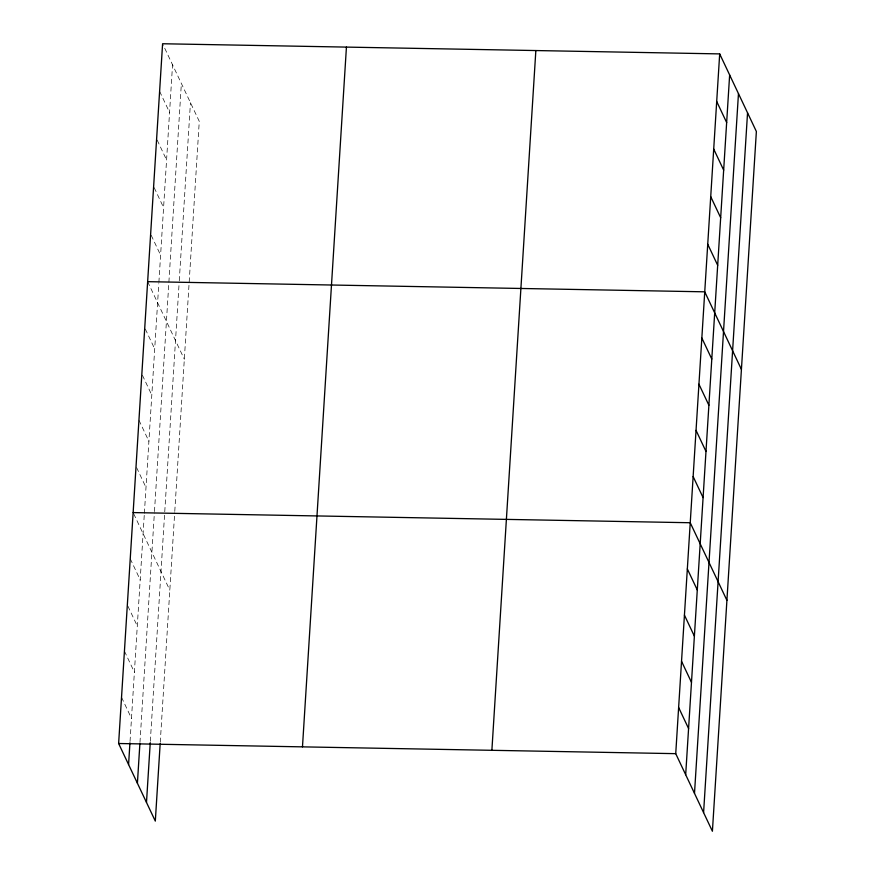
<?xml version="1.0" encoding="UTF-8"?>
<svg xmlns="http://www.w3.org/2000/svg" width="875" height="875" viewBox="0 0 875 875"><rect width="100%" height="100%" fill="white"/><g stroke="black" fill="none" stroke-linecap="round" stroke-linejoin="round"><path stroke-width="0.66" stroke-dasharray="4.38 3.28" d="M130.036 741.475L144.287 514.631M144.375 513.264L158.802 283.686M158.889 282.33L172.55 64.805M139.967 742.47L154.383 512.903M154.47 511.547L181.377 83.464M150.325 741.311L164.664 513.111M164.752 511.755L179.178 282.144M179.266 280.777L190.455 102.681M160.256 742.317L174.683 512.75M174.77 511.394L199.27 121.341L163.155 44.92M159.611 91.328L169.564 112.394M157.172 140.088L166.578 159.972M154.186 187.666L163.581 207.561M151.189 235.255L160.595 255.139M147.645 281.662L184.33 359.253M145.305 329.022L154.7 348.906M142.395 375.2L151.802 395.095M138.95 420.219L148.903 441.273M136.598 467.578L145.994 487.463M133.689 513.756L169.816 590.177M130.244 558.775L140.197 579.83M127.892 606.123L137.287 626.008M124.436 651.142L134.389 672.197M121.538 697.32L131.491 718.375"/><path stroke-width="1.31" d="M160.169 743.673L155.312 821.1L118.628 743.509L162.597 43.75L719.688 53.9L756.372 131.491L712.403 831.25L675.73 753.659L719.688 53.9M128.581 764.564L129.948 742.831M137.408 783.223L139.88 743.827M146.486 802.441L150.248 742.678M302.477 746.856L346.434 47.097M491.881 750.312L535.85 50.553M685.683 774.714L729.641 74.955M694.498 793.373L738.467 93.614M703.587 812.591L747.545 112.842M147.645 281.662L704.747 291.823L741.42 369.414M133.142 512.586L690.233 522.736L726.906 600.327M118.628 743.509L675.73 753.659M716.702 101.489L726.655 122.544M713.716 149.067L723.669 170.122M710.719 196.656L720.672 217.711M707.733 244.234L717.686 265.289M701.837 338.002L711.791 359.056M698.939 384.191L708.892 405.245M696.041 430.369L705.994 451.434M693.131 476.558L703.084 497.612M687.334 568.925L697.288 589.98M684.425 615.103L694.378 636.169M681.527 661.292L691.48 682.347M678.628 707.481L688.581 728.536"/></g></svg>
